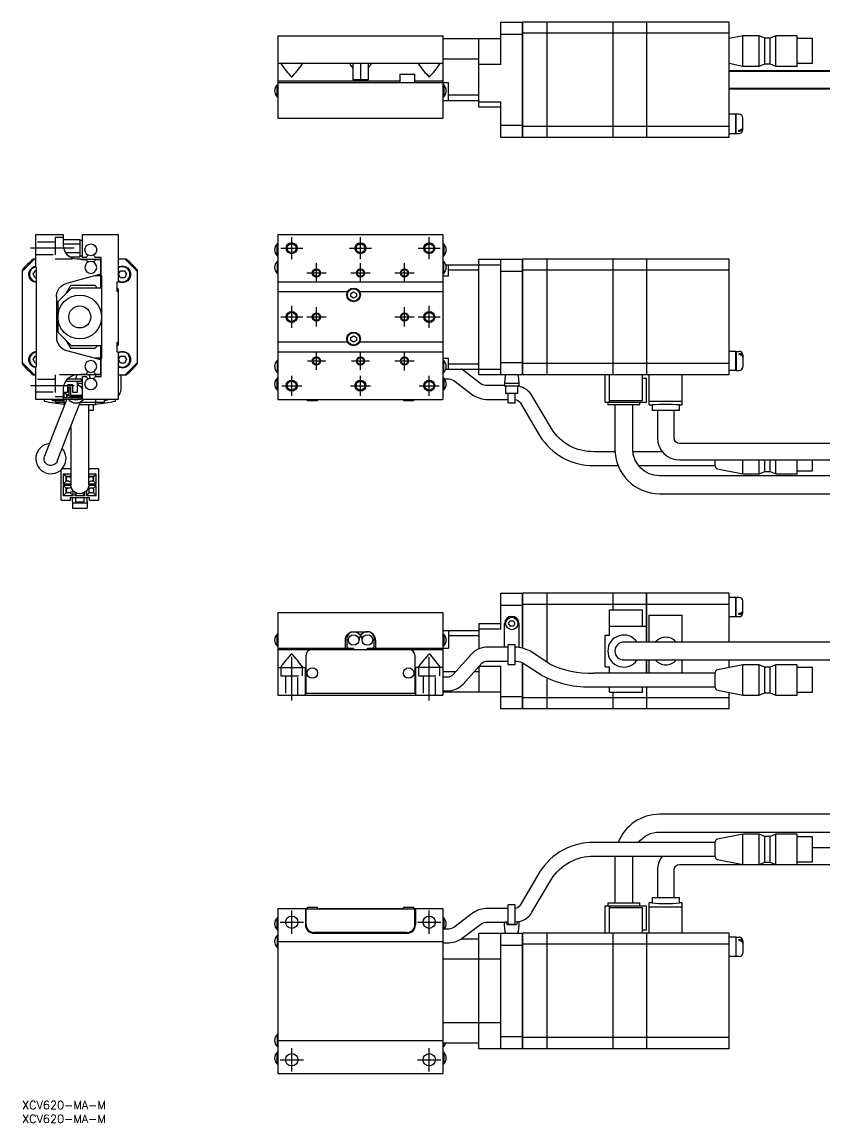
# Model space of a CAD drawing. Extents: x 0 to 458, y -8 to 392.
# Drawn here: x 0 to 291.9, y -8 to 392.3 of the extents above; entities that cross this region are included whole.
import ezdxf

# ---------------------------------------------------------------- set-up
doc = ezdxf.new("R2010")
doc.units = 0
doc.header["$LTSCALE"] = 0.5
doc.linetypes.add('CENTER', pattern=[50.8, 31.75, -6.35, 6.35, -6.35])
doc.linetypes.add('DASHED', pattern=[19.05, 12.7, -6.35])
for name, color, linetype in [('MSM_CENTER', 1, 'CENTER'), ('MSM_CONTINUOUS', 7, 'CONTINUOUS'), ('MSM_DASHED', 4, 'DASHED'), ('MSM_NARROW', 5, 'CONTINUOUS'), ('MSM_PART_NUMBER', 7, 'CONTINUOUS')]:
    doc.layers.add(name, color=color, linetype=linetype)
doc.styles.get("Standard").update_dxf_attribs({"font": 'txt.shx', "height": 3, "bigfont": 'bigfont.shx'})

# ---------------------------------------------------------------- blocks, each defined once
blk = doc.blocks.new('*U2')
at = {"layer": 'MSM_PART_NUMBER'}
blk.add_text('XCV620-MA-M', height=3, dxfattribs=at).set_placement((0, -3))
blk = doc.blocks.new('*U3')
at = {"layer": 'MSM_PART_NUMBER'}
blk.add_text('XCV620-MA-M', height=3, dxfattribs=at).set_placement((0, -8))

msp = doc.modelspace()

# ---------------------------------------------------------------- linework, layer by layer
at = {"layer": 'MSM_CENTER'}
for p, q in [((98.05, 306.05), (98.05, 314.05)), ((123.05, 306.05), (123.05, 314.05)), ((148.05, 306.05), (148.05, 314.05)), ((19, 310.05), (3, 310.05)), ((94.05, 310.05), (102.05, 310.05)), ((119.05, 310.05), (127.05, 310.05)), ((144.05, 310.05), (152.05, 310.05)), ((107.05, 297.55), (107.05, 304.55)), ((123.05, 297.55), (123.05, 304.55)), ((139.05, 297.55), (139.05, 304.55)), ((103.55, 301.05), (110.55, 301.05)), ((119.55, 301.05), (126.55, 301.05)), ((135.55, 301.05), (142.55, 301.05)), ((98.05, 281.05), (98.05, 289.05)), ((107.05, 281.55), (107.05, 288.55)), ((139.05, 281.55), (139.05, 288.55)), ((148.05, 281.05), (148.05, 289.05)), ((94.05, 285.05), (102.05, 285.05)), ((103.55, 285.05), (110.55, 285.05)), ((135.55, 285.05), (142.55, 285.05)), ((144.05, 285.05), (152.05, 285.05)), ((107.05, 265.8), (107.05, 272.3)), ((123.05, 265.8), (123.05, 272.3)), ((139.05, 265.55), (139.05, 272.55)), ((103.8, 269.05), (110.3, 269.05)), ((119.8, 269.05), (126.3, 269.05)), ((135.55, 269.05), (142.55, 269.05)), ((98.05, 256.4), (98.05, 263.7)), ((123.05, 256.4), (123.05, 263.7)), ((148.05, 256.4), (148.05, 263.7)), ((19, 260.05), (3, 260.05)), ((94.4, 260.05), (101.7, 260.05)), ((119.4, 260.05), (126.7, 260.05)), ((144.4, 260.05), (151.7, 260.05)), ((98.05, 145.59), (98.05, 161.59)), ((148.05, 145.59), (148.05, 161.59)), ((98.05, 60.75), (98.05, 69.25)), ((148.05, 60.75), (148.05, 69.25)), ((93.8, 65), (102.3, 65)), ((143.8, 65), (152.3, 65)), ((98.05, 10.75), (98.05, 19.25)), ((148.05, 10.75), (148.05, 19.25)), ((93.8, 15), (102.3, 15)), ((143.8, 15), (152.3, 15))]:
    msp.add_line(p, q, dxfattribs=at)
at = {"layer": 'MSM_CONTINUOUS'}
for p, q in [((174.05, 376.78), (174.05, 392.28)), ((174.05, 392.28), (181.95, 392.28)), ((181.95, 350.28), (181.95, 392.28)), ((181.95, 392.28), (182.05, 392.18)), ((190.75, 392.28), (182.05, 392.28)), ((182.05, 350.28), (182.05, 392.28)), ((190.75, 392.28), (190.75, 350.28)), ((214.75, 392.28), (190.8, 392.28)), ((190.8, 392.28), (190.8, 350.28)), ((214.75, 392.28), (214.75, 350.28)), ((227.05, 392.28), (214.8, 392.28)), ((214.8, 392.28), (214.8, 350.28)), ((227.05, 392.28), (227.05, 350.28)), ((257.05, 392.28), (227.1, 392.28)), ((227.1, 392.28), (227.1, 350.28)), ((257.05, 350.28), (257.05, 392.28)), ((190.8, 392.23), (190.75, 392.23)), ((214.8, 392.23), (214.75, 392.23)), ((227.1, 392.23), (227.05, 392.23)), ((93.05, 387.28), (93.05, 357.28)), ((93.05, 387.28), (153.05, 387.28)), ((153.05, 387.28), (153.05, 357.28)), ((153.05, 386.28), (174.05, 386.28)), ((166.05, 361.28), (166.05, 386.28)), ((181.95, 387.78), (174.05, 387.78)), ((181.95, 387.78), (182.05, 387.74)), ((190.75, 388.25), (182.05, 388.25)), ((190.8, 387.99), (190.75, 387.99)), ((214.75, 388.25), (190.8, 388.25)), ((214.8, 387.99), (214.75, 387.99)), ((227.05, 388.25), (214.8, 388.25)), ((227.1, 387.99), (227.05, 387.99)), ((257.05, 388.25), (227.1, 388.25)), ((262.05, 387.28), (257.05, 386.3)), ((262.05, 376.28), (262.05, 387.28)), ((268.05, 387.28), (262.05, 387.28)), ((268.05, 376.28), (268.05, 387.28)), ((270.05, 386.43), (268.05, 387.28)), ((270.05, 377.13), (270.05, 386.43)), ((272.05, 386.43), (270.05, 386.43)), ((274.05, 387.28), (272.05, 386.43)), ((272.05, 377.13), (272.05, 386.43)), ((274.05, 376.28), (274.05, 387.28)), ((281.85, 387.28), (274.05, 387.28)), ((281.85, 376.28), (281.85, 387.28)), ((287.35, 386.28), (281.85, 386.28)), ((287.35, 377.28), (287.35, 386.28)), ((93.05, 377.28), (153.05, 377.28)), ((94.31, 377.28), (94.15, 377.16)), ((101.95, 377.16), (101.79, 377.28)), ((119.31, 377.28), (119.15, 377.16)), ((120.3, 377.28), (120.3, 371.28)), ((123.05, 377.28), (123.05, 371.28)), ((125.8, 377.28), (125.8, 371.28)), ((126.95, 377.16), (126.79, 377.28)), ((144.31, 377.28), (144.15, 377.16)), ((151.95, 377.16), (151.79, 377.28)), ((166.05, 378.78), (153.05, 378.78)), ((174.05, 376.78), (166.05, 376.78)), ((257.05, 377.26), (262.05, 376.28)), ((262.05, 376.28), (268.05, 376.28)), ((268.05, 376.28), (270.05, 377.13)), ((270.05, 377.13), (272.05, 377.13)), ((272.05, 377.13), (274.05, 376.28)), ((274.05, 376.28), (281.85, 376.28)), ((281.85, 377.28), (287.35, 377.28)), ((137.3, 373.28), (142.8, 373.28)), ((137.3, 373.28), (137.3, 370.28)), ((142.8, 370.28), (142.8, 373.28)), ((318.8, 374.53), (257.05, 374.53)), ((334.05, 374.28), (257.05, 374.28)), ((92.76, 365.13), (92.76, 369.43)), ((93.05, 369.43), (92.76, 369.43)), ((137.3, 370.78), (93.05, 370.78)), ((93.05, 370.28), (155.05, 370.28)), ((125.8, 371.28), (120.3, 371.28)), ((153.05, 370.78), (142.8, 370.78)), ((153.34, 369.43), (153.05, 369.43)), ((153.34, 369.43), (153.34, 365.13)), ((155.05, 363.78), (155.05, 370.28)), ((257.05, 368.28), (334.05, 368.28)), ((92.76, 365.13), (93.05, 365.13)), ((153.05, 365.13), (153.34, 365.13)), ((155.05, 365.78), (166.05, 365.78)), ((257.05, 368.03), (318.8, 368.03)), ((153.05, 363.78), (166.05, 363.78)), ((166.05, 363.28), (174.05, 363.28)), ((174.05, 361.28), (166.05, 361.28)), ((174.05, 350.28), (174.05, 363.28)), ((93.05, 357.28), (153.05, 357.28)), ((93.05, 357.28), (96.05, 357.28)), ((108.55, 357.28), (121.05, 357.28)), ((125.05, 357.28), (137.55, 357.28)), ((140.55, 357.28), (146.05, 357.28)), ((150.05, 357.28), (153.05, 357.28)), ((259.55, 358.78), (257.05, 358.78)), ((259.55, 358.78), (257.05, 358.78)), ((259.55, 351.78), (259.55, 358.78)), ((259.55, 351.78), (259.55, 358.78)), ((259.6, 358.73), (259.55, 358.73)), ((259.6, 358.73), (259.55, 358.73)), ((259.6, 351.78), (259.6, 358.78)), ((260.75, 358.78), (259.6, 358.78)), ((259.6, 351.78), (259.6, 358.78)), ((260.75, 358.78), (259.6, 358.78)), ((262.05, 353.08), (262.05, 357.48)), ((262.05, 353.08), (262.05, 357.48)), ((174.05, 354.78), (181.95, 354.78)), ((181.95, 354.78), (182.05, 354.82)), ((190.75, 354.31), (182.05, 354.31)), ((190.8, 354.57), (190.75, 354.57)), ((214.75, 354.31), (190.8, 354.31)), ((214.8, 354.57), (214.75, 354.57)), ((227.05, 354.31), (214.8, 354.31)), ((227.1, 354.57), (227.05, 354.57)), ((257.05, 354.31), (227.1, 354.31)), ((260.55, 352.99), (260.75, 352.99)), ((260.55, 352.63), (260.55, 352.99)), ((260.55, 352.99), (260.75, 352.99)), ((260.55, 352.63), (260.55, 352.99)), ((260.55, 352.63), (260.75, 352.63)), ((260.55, 352.63), (260.75, 352.63)), ((181.95, 350.28), (174.05, 350.28)), ((182.05, 350.38), (181.95, 350.28)), ((190.75, 350.28), (182.05, 350.28)), ((190.8, 350.33), (190.75, 350.33)), ((214.75, 350.28), (190.8, 350.28)), ((214.8, 350.33), (214.75, 350.33)), ((227.05, 350.28), (214.8, 350.28)), ((227.1, 350.33), (227.05, 350.33)), ((257.05, 350.28), (227.1, 350.28)), ((257.05, 351.78), (259.55, 351.78)), ((257.05, 351.78), (259.55, 351.78)), ((259.55, 351.83), (259.6, 351.83)), ((259.55, 351.83), (259.6, 351.83)), ((259.6, 351.78), (260.75, 351.78)), ((259.6, 351.78), (260.75, 351.78)), ((5, 303.05), (5, 315.05)), ((5, 315.05), (15, 315.05)), ((15, 315.05), (15, 311.15)), ((15, 313.23), (21, 313.23)), ((21, 313.23), (21, 306.88)), ((22, 312.8), (21, 312.8)), ((22, 306.65), (22, 315.05)), ((22, 315.05), (35, 315.05)), ((35, 315.05), (35, 297.85)), ((93.05, 315.05), (93.05, 255.05)), ((93.05, 315.05), (153.05, 315.05)), ((153.05, 315.05), (153.05, 255.05)), ((15, 311.64), (21, 311.64)), ((15.78, 308.46), (21, 308.46)), ((92.76, 307.3), (92.76, 311.6)), ((93.05, 311.6), (92.76, 311.6)), ((153.34, 311.6), (153.05, 311.6)), ((153.34, 311.6), (153.34, 307.3)), ((4.5, 306.05), (0, 301.55)), ((5, 306.05), (4.03, 306.05)), ((17.41, 306.88), (21, 306.88)), ((20, 306.15), (21.5, 306.15)), ((21, 307.3), (22, 307.3)), ((21.5, 305.85), (21.5, 306.15)), ((21.5, 306.05), (28.8, 306.05)), ((23.46, 305.85), (21.5, 305.85)), ((23.46, 306.65), (22, 306.65)), ((28.8, 306.65), (26.54, 306.65)), ((28.5, 305.85), (26.54, 305.85)), ((28.5, 305.85), (28.5, 295.55)), ((28.8, 300.05), (28.8, 306.65)), ((37.97, 306.05), (35, 306.05)), ((42, 301.55), (37.5, 306.05)), ((92.76, 307.3), (93.05, 307.3)), ((92.76, 305.2), (92.76, 300.9)), ((93.05, 305.2), (92.76, 305.2)), ((153.05, 307.3), (153.34, 307.3)), ((153.34, 305.2), (153.05, 305.2)), ((153.34, 300.9), (153.34, 305.2)), ((166.05, 264.05), (166.05, 306.05)), ((166.05, 306.05), (181.95, 306.05)), ((174.05, 264.05), (174.05, 306.05)), ((181.95, 264.05), (181.95, 306.05)), ((181.95, 306.05), (182.05, 305.95)), ((190.75, 306.05), (182.05, 306.05)), ((182.05, 264.05), (182.05, 306.05)), ((190.75, 306.05), (190.75, 264.05)), ((190.8, 306), (190.75, 306)), ((214.75, 306.05), (190.8, 306.05)), ((190.8, 306.05), (190.8, 264.05)), ((214.75, 306.05), (214.75, 264.05)), ((214.8, 306), (214.75, 306)), ((227.05, 306.05), (214.8, 306.05)), ((214.8, 306.05), (214.8, 264.05)), ((227.05, 306.05), (227.05, 264.05)), ((227.1, 306), (227.05, 306)), ((257.05, 306.05), (227.1, 306.05)), ((227.1, 306.05), (227.1, 264.05)), ((257.05, 264.05), (257.05, 306.05)), ((0, 302.02), (0, 268.08)), ((4.06, 300.55), (4.78, 301.8)), ((4.78, 299.3), (4.06, 300.55)), ((4.78, 301.8), (5.3, 301.8)), ((5.3, 303.05), (5, 303.05)), ((5.3, 267.05), (5.3, 303.05)), ((28.5, 300.55), (16.21, 297.26)), ((35.06, 300.55), (35.78, 301.8)), ((35.78, 299.3), (35.06, 300.55)), ((35.78, 301.8), (37.22, 301.8)), ((37.22, 301.8), (37.94, 300.55)), ((37.94, 300.55), (37.22, 299.3)), ((42, 268.08), (42, 302.02)), ((92.76, 300.9), (93.05, 300.9)), ((153.05, 300.9), (153.34, 300.9)), ((154.08, 304.05), (174.05, 304.05)), ((155.05, 300.05), (155.05, 304.05)), ((166.05, 302.05), (155.05, 302.05)), ((181.95, 301.55), (174.05, 301.55)), ((182.05, 301.51), (181.95, 301.55)), ((190.75, 302.02), (182.05, 302.02)), ((190.8, 301.76), (190.75, 301.76)), ((214.75, 302.02), (190.8, 302.02)), ((214.8, 301.76), (214.75, 301.76)), ((227.05, 302.02), (214.8, 302.02)), ((227.1, 301.76), (227.05, 301.76)), ((257.05, 302.02), (227.1, 302.02)), ((5.3, 299.3), (4.78, 299.3)), ((17.7, 296.55), (15.92, 293.47)), ((17.7, 296.55), (26.5, 296.55)), ((27.5, 295.55), (26.5, 296.55)), ((28.5, 300.05), (26.63, 300.05)), ((29, 300.05), (28.8, 300.05)), ((29, 270.05), (29, 300.05)), ((34.65, 297.85), (35, 297.85)), ((34.65, 294.25), (34.65, 297.85)), ((37.22, 299.3), (35.78, 299.3)), ((93.05, 297.85), (153.05, 297.85)), ((153.05, 300.05), (155.05, 300.05)), ((12.5, 292.43), (12.5, 277.67)), ((18, 295.55), (13, 290.55)), ((29, 295.55), (18, 295.55)), ((35, 295.3), (34.65, 295.3)), ((35, 294.25), (34.65, 294.25)), ((35, 295.3), (35, 274.8)), ((93.05, 294.25), (118.36, 294.25)), ((119.55, 293.63), (120.55, 294.21)), ((119.55, 292.47), (119.55, 293.63)), ((120.55, 291.9), (119.55, 292.47)), ((120.55, 294.21), (121.55, 293.63)), ((121.55, 292.47), (120.55, 291.9)), ((121.55, 293.63), (121.55, 292.47)), ((122.74, 294.25), (153.05, 294.25)), ((13, 288.42), (12.5, 287.55)), ((13, 290.55), (13, 279.55)), ((12.5, 282.55), (13, 281.68)), ((13, 279.55), (18, 274.55)), ((15.92, 276.64), (17.7, 273.55)), ((119.55, 277.63), (120.55, 278.21)), ((119.55, 276.47), (119.55, 277.63)), ((120.55, 275.9), (119.55, 276.47)), ((120.55, 278.21), (121.55, 277.63)), ((121.55, 276.47), (120.55, 275.9)), ((121.55, 277.63), (121.55, 276.47)), ((16.21, 272.85), (28.5, 269.55)), ((26.5, 273.55), (17.7, 273.55)), ((29, 274.55), (18, 274.55)), ((26.5, 273.55), (27.5, 274.55)), ((28.5, 274.55), (28.5, 264.25)), ((34.65, 275.85), (35, 275.85)), ((34.65, 272.25), (34.65, 275.85)), ((34.65, 274.8), (35, 274.8)), ((35, 272.25), (34.65, 272.25)), ((35, 272.25), (35, 255.05)), ((118.36, 275.85), (93.05, 275.85)), ((153.05, 272.25), (93.05, 272.25)), ((153.05, 275.85), (122.74, 275.85)), ((259.55, 272.55), (257.05, 272.55)), ((259.55, 265.55), (259.55, 272.55)), ((259.55, 272.5), (259.6, 272.5)), ((259.6, 272.55), (259.6, 265.55)), ((259.6, 272.55), (260.75, 272.55)), ((0, 268.55), (4.5, 264.05)), ((4.06, 269.55), (4.78, 270.8)), ((4.78, 268.3), (4.06, 269.55)), ((4.78, 270.8), (5.3, 270.8)), ((5.3, 268.3), (4.78, 268.3)), ((28.5, 270.05), (26.63, 270.05)), ((28.8, 263.45), (28.8, 270.05)), ((28.8, 270.05), (29, 270.05)), ((35.06, 269.55), (35.78, 270.8)), ((35.78, 268.3), (35.06, 269.55)), ((35.78, 270.8), (37.22, 270.8)), ((37.22, 268.3), (35.78, 268.3)), ((37.22, 270.8), (37.94, 269.55)), ((37.94, 269.55), (37.22, 268.3)), ((37.5, 264.05), (42, 268.55)), ((92.76, 269.2), (92.76, 264.9)), ((93.05, 269.2), (92.76, 269.2)), ((153.05, 270.05), (155.05, 270.05)), ((153.34, 269.2), (153.05, 269.2)), ((153.34, 264.9), (153.34, 269.2)), ((155.05, 266.05), (155.05, 270.05)), ((174.05, 268.55), (181.95, 268.55)), ((182.05, 268.59), (181.95, 268.55)), ((190.8, 268.34), (190.75, 268.34)), ((214.8, 268.34), (214.75, 268.34)), ((227.1, 268.34), (227.05, 268.34)), ((260.55, 271.7), (260.55, 271.34)), ((260.55, 271.7), (260.75, 271.7)), ((260.55, 271.34), (260.75, 271.34)), ((262.05, 271.25), (262.05, 266.85)), ((262.05, 270.77), (262.05, 270.42)), ((5, 255.05), (5, 267.05)), ((5, 267.05), (5.3, 267.05)), ((21.5, 264.25), (23.46, 264.25)), ((21.5, 263.95), (21.5, 264.25)), ((26.54, 264.25), (28.5, 264.25)), ((92.76, 264.9), (93.05, 264.9)), ((153.05, 264.9), (153.34, 264.9)), ((154.08, 266.05), (174.05, 266.05)), ((155.05, 268.05), (166.05, 268.05)), ((160.07, 265.89), (159.84, 266.05)), ((166.82, 260.71), (160.07, 265.89)), ((190.75, 268.08), (182.05, 268.08)), ((214.75, 268.08), (190.8, 268.08)), ((227.05, 268.08), (214.8, 268.08)), ((257.05, 268.08), (227.1, 268.08)), ((259.55, 265.55), (257.05, 265.55)), ((259.6, 265.6), (259.55, 265.6)), ((259.6, 265.55), (260.75, 265.55)), ((4.03, 264.05), (5, 264.05)), ((21.5, 261.55), (15.73, 261.55)), ((18.5, 260.35), (16.5, 260.35)), ((16.5, 260.35), (16.5, 257.55)), ((16.53, 262.55), (21.5, 262.55)), ((17.05, 262.55), (16.76, 262.75)), ((18.5, 257.55), (18.5, 260.35)), ((19.74, 262.55), (19.83, 263.59)), ((21.5, 263.95), (20, 263.95)), ((20, 261.55), (20, 257.55)), ((21.28, 259.64), (20, 260.52)), ((20.6, 260.95), (22, 260.95)), ((28.8, 264.05), (21.5, 264.05)), ((21.5, 262.55), (21.5, 261.55)), ((22, 263.45), (23.46, 263.45)), ((22, 255.05), (22, 263.45)), ((24.57, 263.59), (24.64, 262.77)), ((26.54, 263.45), (28.8, 263.45)), ((26.78, 263.45), (26.78, 264.05)), ((28.63, 263.59), (28.62, 263.45)), ((35, 264.05), (37.97, 264.05)), ((36, 258.63), (36, 264.05)), ((92.76, 258.5), (92.76, 262.8)), ((93.05, 262.8), (92.76, 262.8)), ((153.34, 262.8), (153.05, 262.8)), ((153.34, 262.8), (153.34, 258.5)), ((153.57, 262.55), (154.53, 262.55)), ((157.03, 261.92), (163.78, 256.74)), ((181.95, 264.05), (166.05, 264.05)), ((175.68, 263.59), (175.45, 260.95)), ((175.45, 260.95), (180.65, 260.95)), ((175.45, 260.95), (175.45, 259.85)), ((180.42, 263.59), (180.65, 260.95)), ((180.65, 260.95), (180.65, 259.85)), ((182.05, 264.15), (181.95, 264.05)), ((190.75, 264.05), (182.05, 264.05)), ((190.8, 264.1), (190.75, 264.1)), ((227.05, 264.05), (190.8, 264.05)), ((212.05, 254.05), (212.05, 264.05)), ((213.55, 255.75), (213.55, 264.05)), ((214.8, 264.1), (214.75, 264.1)), ((225.55, 255.75), (225.55, 264.05)), ((225.55, 262.85), (227.05, 262.85)), ((227.1, 264.1), (227.05, 264.1)), ((227.05, 254.05), (227.05, 262.85)), ((257.05, 264.05), (227.1, 264.05)), ((228.05, 253.06), (228.05, 264.05)), ((240.05, 253.06), (240.05, 264.05)), ((15, 258.95), (15, 255.05)), ((16.5, 257.55), (15, 257.55)), ((15.22, 257.55), (15.22, 255.65)), ((15.5, 257.55), (16.78, 256.67)), ((16.78, 256.67), (17.24, 256.35)), ((17.2, 256.55), (17.2, 259.55)), ((17.2, 259.55), (17.7, 259.55)), ((17.7, 256.55), (17.7, 259.55)), ((22, 256.55), (17.7, 256.55)), ((20, 257.55), (18.5, 257.55)), ((20.98, 259.85), (22, 259.85)), ((92.76, 258.5), (93.05, 258.5)), ((153.05, 258.5), (153.34, 258.5)), ((175.45, 260.08), (169.32, 260.08)), ((180.65, 259.85), (175.45, 259.85)), ((175.8, 259.85), (175.8, 257.25)), ((180.3, 257.25), (175.8, 257.25)), ((176.8, 253.78), (176.8, 257.25)), ((179.3, 253.78), (179.3, 257.25)), ((180.3, 257.25), (180.3, 259.85)), ((192.49, 244.45), (185.38, 256.45)), ((15, 255.05), (5, 255.05)), ((8, 255.05), (8, 254.48)), ((10.6, 255.05), (11.1, 254.91)), ((11.1, 255.05), (11.1, 254.55)), ((14.9, 254.55), (11.1, 254.55)), ((16.24, 255.15), (11.92, 244.08)), ((12, 254.55), (12, 254.05)), ((12, 254.05), (15.81, 254.05)), ((14.9, 254.55), (14.9, 255.05)), ((21.5, 255.65), (15, 255.65)), ((15, 255.15), (21.5, 255.15)), ((15.18, 254.05), (15.18, 253.05)), ((15.42, 253.05), (15.18, 253.05)), ((15.22, 255.15), (15.22, 254.05)), ((16.46, 255.73), (16.43, 255.65)), ((16.58, 242.27), (21.23, 254.18)), ((17.68, 256.05), (18.26, 255.65)), ((22, 256.05), (17.7, 256.05)), ((26.82, 253.05), (20.79, 253.05)), ((21.18, 254.05), (30, 254.05)), ((21.5, 255.65), (21.5, 255.15)), ((35, 255.05), (22, 255.05)), ((24.25, 224.05), (24.25, 253.05)), ((26, 251.05), (26, 253.05)), ((26.78, 254.05), (26.78, 255.05)), ((26.82, 253.05), (26.82, 254.05)), ((30, 254.65), (31.4, 255.05)), ((30, 254.05), (30, 254.65)), ((34, 254.48), (34, 255.05)), ((93.05, 255.05), (153.05, 255.05)), ((103.65, 255.05), (103.65, 254.55)), ((107.45, 254.55), (103.65, 254.55)), ((107.45, 254.55), (107.45, 255.05)), ((138.65, 255.05), (138.65, 254.55)), ((142.45, 254.55), (138.65, 254.55)), ((142.45, 254.55), (142.45, 255.05)), ((169.32, 255.08), (176.8, 255.08)), ((176.8, 253.78), (179.3, 253.78)), ((181.07, 253.9), (188.19, 241.9)), ((212.05, 254.05), (227.05, 254.05)), ((212.98, 254.05), (212.98, 253.05)), ((224.62, 253.05), (212.98, 253.05)), ((213.55, 254.65), (213.55, 255.75)), ((213.55, 254.65), (225.55, 254.65)), ((213.55, 254.05), (213.55, 254.65)), ((215.55, 253.05), (215.55, 237.05)), ((222.05, 237.05), (222.05, 253.05)), ((224.62, 253.05), (224.62, 254.05)), ((225.55, 254.65), (225.55, 255.75)), ((228.05, 254.48), (240.05, 254.48)), ((228.05, 253.06), (229.05, 253.06)), ((229.05, 253.06), (229.05, 251.05)), ((239.05, 253.06), (240.05, 253.06)), ((239.05, 251.05), (239.05, 253.06)), ((26, 251.05), (24.25, 251.05)), ((239.05, 251.05), (229.05, 251.05)), ((231.05, 251.05), (231.05, 241.05)), ((237.05, 241.05), (237.05, 251.05)), ((17.75, 245.26), (17.75, 224.05)), ((11.92, 244.08), (8.17, 234.46)), ((12.83, 232.64), (16.58, 242.27)), ((334.05, 239.05), (239.05, 239.05)), ((215.58, 236.05), (207.85, 236.05)), ((232.8, 236.05), (222.1, 236.05)), ((239.05, 233.05), (334.05, 233.05)), ((252.05, 230.84), (252.05, 233.05)), ((262.05, 228.05), (262.05, 233.05)), ((268.05, 228.05), (268.05, 233.05)), ((270.05, 228.9), (270.05, 233.05)), ((272.05, 228.9), (272.05, 233.05)), ((274.05, 228.05), (274.05, 233.05)), ((281.85, 228.05), (281.85, 233.05)), ((287.35, 229.05), (287.35, 233.05)), ((14.1, 229.39), (14.1, 218.65)), ((14.66, 229.95), (17.75, 229.95)), ((24.25, 229.95), (27.6, 229.95)), ((27.9, 218.65), (27.9, 229.65)), ((207.85, 231.05), (216.7, 231.05)), ((224.11, 231.05), (252.05, 231.05)), ((252.86, 229.86), (262.05, 228.05)), ((268.05, 228.05), (270.05, 228.9)), ((270.05, 228.9), (272.05, 228.9)), ((272.05, 228.9), (274.05, 228.05)), ((281.85, 229.05), (287.35, 229.05)), ((17.75, 227.95), (15, 227.95)), ((15, 227.95), (15, 224.4)), ((16.05, 227.05), (15, 227.95)), ((16.05, 225.3), (15, 224.4)), ((15, 224.4), (17.75, 224.4)), ((16.05, 225.3), (16.05, 227.05)), ((17.55, 227.05), (16.05, 227.05)), ((16.05, 226.68), (16.42, 227.05)), ((17.11, 225.3), (16.05, 225.3)), ((16.59, 225.46), (16.94, 225.35)), ((16.94, 225.35), (17.75, 225.11)), ((17.37, 226.79), (17.01, 226.9)), ((17.17, 227.05), (17.46, 226.76)), ((17.75, 226.68), (17.37, 226.79)), ((17.55, 227.05), (17.75, 227.22)), ((17.55, 226.74), (17.55, 227.05)), ((27, 227.95), (24.25, 227.95)), ((24.45, 227.05), (24.25, 227.22)), ((24.99, 226.9), (24.25, 226.68)), ((24.25, 225.11), (25.41, 225.46)), ((24.25, 224.4), (27, 224.4)), ((24.45, 227.05), (24.45, 226.74)), ((25.95, 227.05), (24.45, 227.05)), ((24.54, 226.76), (24.82, 227.05)), ((25.95, 225.3), (24.89, 225.3)), ((25.57, 227.05), (25.95, 226.68)), ((25.95, 227.05), (27, 227.95)), ((25.95, 227.05), (25.95, 225.3)), ((25.95, 225.3), (27, 224.4)), ((27, 224.4), (27, 227.95)), ((318.8, 227.3), (231.8, 227.3)), ((262.05, 228.05), (268.05, 228.05)), ((274.05, 228.05), (281.85, 228.05)), ((17.76, 223.8), (15, 223.8)), ((15, 223.8), (15, 220.15)), ((16.05, 222.85), (15, 223.8)), ((16.05, 221.1), (15, 220.15)), ((16.05, 221.1), (16.05, 222.85)), ((17.14, 222.85), (16.05, 222.85)), ((16.05, 222.48), (16.42, 222.85)), ((17.55, 221.1), (16.05, 221.1)), ((17.9, 223.06), (16.6, 222.7)), ((17, 221.25), (18.72, 221.73)), ((17.55, 221.41), (17.55, 221.1)), ((17.55, 221.1), (18.6, 220.15)), ((17.73, 223.02), (17.88, 223.15)), ((18.6, 220.15), (18.6, 221.7)), ((19.2, 221.35), (19.2, 220.15)), ((20.07, 220.94), (19.2, 220.15)), ((21.93, 220.94), (22.8, 220.15)), ((22.8, 220.15), (22.8, 221.35)), ((23.4, 221.86), (23.4, 220.15)), ((24.45, 221.1), (23.4, 220.15)), ((24.45, 222.85), (24.12, 223.15)), ((27, 223.8), (24.24, 223.8)), ((24.45, 221.1), (24.45, 222.85)), ((25.95, 222.85), (24.45, 222.85)), ((24.45, 222.48), (24.82, 222.85)), ((25.95, 221.1), (24.45, 221.1)), ((25.57, 222.85), (25.95, 222.48)), ((25.95, 222.85), (27, 223.8)), ((25.95, 222.85), (25.95, 221.1)), ((25.95, 221.1), (27, 220.15)), ((27, 220.15), (27, 223.8)), ((231.8, 220.8), (318.8, 220.8)), ((17.5, 218.35), (14.4, 218.35)), ((15, 220.15), (18.6, 220.15)), ((17.5, 219.35), (24.5, 219.35)), ((17.5, 219.35), (17.5, 218.35)), ((18.3, 217.95), (18.3, 219.35)), ((18.3, 217.95), (18.3, 217.46)), ((18.3, 217.46), (23.7, 217.46)), ((18.3, 217.46), (18.3, 215.55)), ((19.2, 220.15), (22.8, 220.15)), ((19.5, 219.35), (19.5, 217.95)), ((19.5, 217.95), (19.5, 217.85)), ((19.5, 217.85), (22.5, 217.85)), ((22.5, 219.35), (22.5, 217.95)), ((22.5, 217.95), (22.5, 217.85)), ((23.4, 220.15), (27, 220.15)), ((23.7, 217.95), (23.7, 219.35)), ((23.7, 217.95), (23.7, 217.46)), ((23.7, 217.46), (23.7, 215.55)), ((24.5, 218.35), (24.5, 219.35)), ((27.6, 218.35), (24.5, 218.35)), ((18.3, 215.55), (23.7, 215.55)), ((174.05, 171.59), (174.05, 184.59)), ((174.05, 184.59), (181.95, 184.59)), ((181.95, 164.65), (181.95, 184.59)), ((182.05, 184.49), (181.95, 184.59)), ((182.05, 164.62), (182.05, 184.59)), ((190.75, 184.59), (182.05, 184.59)), ((190.75, 184.59), (190.75, 159.57)), ((190.8, 184.54), (190.75, 184.54)), ((214.75, 184.59), (190.8, 184.59)), ((190.8, 184.59), (190.8, 159.54)), ((214.75, 184.59), (214.75, 178.59)), ((214.8, 184.54), (214.75, 184.54)), ((227.05, 184.59), (214.8, 184.59)), ((214.8, 184.59), (214.8, 178.59)), ((227.05, 166.84), (227.05, 184.59)), ((227.1, 184.54), (227.05, 184.54)), ((257.05, 184.59), (227.1, 184.59)), ((227.1, 184.59), (227.1, 166.84)), ((257.05, 166.84), (257.05, 184.59)), ((190.75, 180.56), (182.05, 180.56)), ((190.8, 180.31), (190.75, 180.31)), ((214.75, 180.56), (190.8, 180.56)), ((214.8, 180.31), (214.75, 180.31)), ((227.05, 180.56), (214.8, 180.56)), ((227.1, 180.31), (227.05, 180.31)), ((257.05, 180.56), (227.1, 180.56)), ((259.55, 183.09), (257.05, 183.09)), ((259.55, 183.09), (257.05, 183.09)), ((259.55, 176.09), (259.55, 183.09)), ((259.55, 176.09), (259.55, 183.09)), ((259.6, 183.04), (259.55, 183.04)), ((259.6, 183.04), (259.55, 183.04)), ((259.6, 176.09), (259.6, 183.09)), ((260.75, 183.09), (259.6, 183.09)), ((259.6, 176.09), (259.6, 183.09)), ((260.75, 183.09), (259.6, 183.09)), ((262.05, 177.39), (262.05, 181.79)), ((262.05, 177.39), (262.05, 181.79)), ((93.05, 177.59), (153.05, 177.59)), ((93.05, 177.59), (93.05, 147.59)), ((153.05, 177.59), (153.05, 147.59)), ((181.95, 180.09), (174.05, 180.09)), ((182.05, 180.05), (181.95, 180.09)), ((213.55, 169.37), (213.55, 178.59)), ((213.55, 178.59), (225.55, 178.59)), ((225.55, 172.59), (225.55, 178.59)), ((228.05, 166.84), (228.05, 176.59)), ((228.05, 176.59), (240.05, 176.59)), ((240.05, 166.84), (240.05, 176.59)), ((259.55, 176.14), (259.6, 176.14)), ((259.55, 176.14), (259.6, 176.14)), ((260.55, 177.3), (260.75, 177.3)), ((260.55, 176.95), (260.55, 177.3)), ((260.55, 177.3), (260.75, 177.3)), ((260.55, 176.95), (260.55, 177.3)), ((260.55, 176.95), (260.75, 176.95)), ((260.55, 176.95), (260.75, 176.95)), ((166.05, 173.59), (166.05, 164.3)), ((166.05, 173.59), (174.05, 173.59)), ((175.45, 164.96), (175.45, 173.59)), ((176.89, 173.59), (177.47, 174.59)), ((177.47, 172.59), (176.89, 173.59)), ((177.47, 174.59), (178.63, 174.59)), ((178.63, 172.59), (177.47, 172.59)), ((178.63, 174.59), (179.2, 173.59)), ((179.2, 173.59), (178.63, 172.59)), ((180.65, 173.59), (180.65, 164.88)), ((213.55, 172.59), (227.05, 172.59)), ((257.05, 176.09), (259.55, 176.09)), ((257.05, 176.09), (259.55, 176.09)), ((259.6, 176.09), (260.75, 176.09)), ((259.6, 176.09), (260.75, 176.09)), ((92.76, 165.44), (92.76, 169.74)), ((93.05, 169.74), (92.76, 169.74)), ((120.55, 170.59), (125.55, 170.59)), ((153.05, 171.09), (166.05, 171.09)), ((153.34, 169.74), (153.05, 169.74)), ((153.34, 169.74), (153.34, 165.44)), ((155.05, 171.09), (155.05, 164.59)), ((166.05, 169.09), (155.05, 169.09)), ((174.05, 171.59), (166.05, 171.59)), ((212.05, 157.81), (212.05, 169.37)), ((212.05, 169.37), (213.55, 169.37)), ((92.76, 165.44), (93.05, 165.44)), ((93.05, 164.59), (120.55, 164.59)), ((117.55, 164.59), (117.55, 167.59)), ((118.05, 168.09), (118.05, 165.59)), ((120.55, 164.59), (120.55, 164.09)), ((125.55, 164.59), (155.05, 164.59)), ((125.55, 164.09), (125.55, 164.59)), ((128.05, 165.59), (128.05, 168.09)), ((128.55, 167.59), (128.55, 164.59)), ((153.05, 165.44), (153.34, 165.44)), ((176.8, 164.96), (169.32, 164.96)), ((176.8, 165.93), (179.3, 165.93)), ((176.8, 165.68), (176.8, 165.93)), ((176.8, 158.69), (176.8, 165.68)), ((179.3, 165.68), (179.3, 165.93)), ((179.3, 158.69), (179.3, 165.68)), ((318.8, 166.84), (218.8, 166.84)), ((93.05, 164.09), (153.05, 164.09)), ((103.25, 148.09), (103.25, 162.09)), ((142.85, 162.09), (142.85, 148.09)), ((163.44, 162.46), (156.69, 154.93)), ((191.72, 158.93), (184.6, 163.61)), ((218.8, 160.34), (318.8, 160.34)), ((227.05, 155.59), (227.05, 160.34)), ((227.1, 160.34), (227.1, 155.59)), ((228.05, 155.59), (228.05, 160.34)), ((240.05, 155.59), (240.05, 160.34)), ((257.05, 157.61), (257.05, 160.34)), ((93.05, 157.59), (103.25, 157.59)), ((94.15, 157.72), (94.31, 157.59)), ((101.79, 157.59), (101.95, 157.72)), ((103.05, 147.59), (103.05, 157.59)), ((153.05, 157.59), (142.85, 157.59)), ((143.05, 157.59), (143.05, 147.59)), ((144.15, 157.72), (144.31, 157.59)), ((151.79, 157.59), (151.95, 157.72)), ((160.41, 151.59), (167.16, 159.12)), ((166.05, 157.88), (166.05, 148.59)), ((166.24, 158.09), (174.05, 158.09)), ((169.32, 159.96), (176.8, 159.96)), ((174.05, 142.59), (174.05, 158.09)), ((176.8, 158.69), (179.3, 158.69)), ((181.85, 159.43), (188.97, 154.76)), ((181.95, 142.59), (181.95, 159.37)), ((182.05, 142.59), (182.05, 159.31)), ((212.05, 157.81), (213.55, 157.81)), ((213.55, 155.59), (213.55, 157.81)), ((262.05, 158.59), (252.86, 156.79)), ((262.05, 147.59), (262.05, 158.59)), ((268.05, 158.59), (262.05, 158.59)), ((268.05, 147.59), (268.05, 158.59)), ((270.05, 157.74), (268.05, 158.59)), ((270.05, 148.44), (270.05, 157.74)), ((272.05, 157.74), (270.05, 157.74)), ((274.05, 158.59), (272.05, 157.74)), ((272.05, 148.44), (272.05, 157.74)), ((274.05, 147.59), (274.05, 158.59)), ((281.85, 158.59), (274.05, 158.59)), ((281.85, 147.59), (281.85, 158.59)), ((287.35, 157.59), (281.85, 157.59)), ((287.35, 148.59), (287.35, 157.59)), ((153.05, 156.09), (157.73, 156.09)), ((154.53, 154.09), (153.05, 154.09)), ((164.44, 156.09), (166.05, 156.09)), ((190.75, 153.87), (190.75, 142.59)), ((190.8, 153.84), (190.8, 142.59)), ((252.05, 155.59), (207.85, 155.59)), ((252.05, 150.38), (252.05, 155.81)), ((103.25, 149.09), (103.05, 149.09)), ((143.05, 149.09), (142.85, 149.09)), ((153.05, 149.09), (154.53, 149.09)), ((174.05, 148.59), (153.05, 148.59)), ((207.85, 150.59), (252.05, 150.59)), ((213.55, 148.59), (213.55, 150.59)), ((213.55, 148.59), (225.55, 148.59)), ((214.75, 148.59), (214.75, 142.59)), ((214.8, 148.59), (214.8, 142.59)), ((225.55, 148.59), (225.55, 150.59)), ((227.05, 150.59), (227.05, 142.59)), ((227.1, 150.59), (227.1, 142.59)), ((228.05, 150.59), (240.05, 150.59)), ((252.86, 149.4), (262.05, 147.59)), ((257.05, 142.59), (257.05, 148.58)), ((268.05, 147.59), (270.05, 148.44)), ((270.05, 148.44), (272.05, 148.44)), ((272.05, 148.44), (274.05, 147.59)), ((281.85, 148.59), (287.35, 148.59)), ((93.05, 147.59), (153.05, 147.59)), ((142.85, 148.09), (103.25, 148.09)), ((174.05, 147.09), (181.95, 147.09)), ((182.05, 147.13), (181.95, 147.09)), ((190.75, 146.62), (182.05, 146.62)), ((190.8, 146.88), (190.75, 146.88)), ((214.75, 146.62), (190.8, 146.62)), ((214.8, 146.88), (214.75, 146.88)), ((227.05, 146.62), (214.8, 146.62)), ((227.1, 146.88), (227.05, 146.88)), ((257.05, 146.62), (227.1, 146.62)), ((262.05, 147.59), (268.05, 147.59)), ((274.05, 147.59), (281.85, 147.59)), ((181.95, 142.59), (174.05, 142.59)), ((181.95, 142.59), (182.05, 142.69)), ((190.75, 142.59), (182.05, 142.59)), ((190.8, 142.64), (190.75, 142.64)), ((214.75, 142.59), (190.8, 142.59)), ((214.8, 142.64), (214.75, 142.64)), ((227.05, 142.59), (214.8, 142.59)), ((227.1, 142.64), (227.05, 142.64)), ((257.05, 142.59), (227.1, 142.59)), ((318.8, 104.25), (231.8, 104.25)), ((231.8, 97.75), (318.8, 97.75)), ((262.05, 97), (252.86, 95.19)), ((262.05, 86), (262.05, 97)), ((268.05, 97), (262.05, 97)), ((268.05, 86), (268.05, 97)), ((270.05, 96.15), (268.05, 97)), ((270.05, 86.85), (270.05, 96.15)), ((272.05, 96.15), (270.05, 96.15)), ((274.05, 97), (272.05, 96.15)), ((272.05, 86.85), (272.05, 96.15)), ((274.05, 86), (274.05, 97)), ((281.85, 97), (274.05, 97)), ((281.85, 86), (281.85, 97)), ((252.05, 94), (207.85, 94)), ((252.05, 88.79), (252.05, 94.21)), ((287.35, 96), (281.85, 96)), ((287.35, 87), (287.35, 96)), ((207.85, 89), (252.05, 89)), ((334.05, 92), (287.35, 92)), ((215.55, 88), (215.55, 72)), ((222.05, 72), (222.05, 88)), ((239.05, 86), (262.05, 86)), ((252.86, 87.81), (262.05, 86)), ((262.05, 86), (268.05, 86)), ((268.05, 86), (270.05, 86.85)), ((268.05, 86), (274.05, 86)), ((270.05, 86.85), (272.05, 86.85)), ((272.05, 86.85), (274.05, 86)), ((274.05, 86), (281.85, 86)), ((281.85, 87), (287.35, 87)), ((281.85, 86), (334.05, 86)), ((188.19, 83.15), (181.07, 71.15)), ((185.38, 68.6), (192.49, 80.6)), ((231.05, 84), (231.05, 74)), ((237.05, 74), (237.05, 84)), ((229.05, 74), (239.05, 74)), ((229.05, 74), (229.05, 72)), ((239.05, 72), (239.05, 74)), ((93.05, 70), (103.65, 70)), ((93.05, 70), (93.05, 10)), ((103.05, 70), (103.05, 64)), ((103.25, 69.4), (103.05, 69.4)), ((103.25, 64.2), (103.25, 69.9)), ((103.25, 69.9), (142.85, 69.9)), ((103.65, 70.5), (107.45, 70.5)), ((103.65, 70.5), (103.65, 69.9)), ((107.45, 69.9), (107.45, 70.5)), ((107.45, 70), (138.65, 70)), ((117.55, 70), (117.55, 69.9)), ((128.55, 70), (128.55, 69.9)), ((138.65, 70.5), (142.45, 70.5)), ((138.65, 70.5), (138.65, 69.9)), ((142.45, 69.9), (142.45, 70.5)), ((142.45, 70), (153.05, 70)), ((142.85, 64.2), (142.85, 69.9)), ((143.05, 69.4), (142.85, 69.4)), ((143.05, 70), (143.05, 64)), ((153.05, 70), (153.05, 10)), ((163.78, 68.31), (157.03, 63.13)), ((176.8, 69.97), (169.32, 69.97)), ((176.8, 64.27), (176.8, 71.27)), ((179.3, 71.27), (176.8, 71.27)), ((179.3, 64.27), (179.3, 71.27)), ((212.05, 61), (212.05, 71)), ((212.05, 71), (227.05, 71)), ((212.98, 72), (224.62, 72)), ((212.98, 72), (212.98, 71)), ((213.55, 70.4), (213.55, 71)), ((213.55, 70.4), (225.55, 70.4)), ((213.55, 69.3), (213.55, 70.4)), ((213.55, 61), (213.55, 69.3)), ((224.62, 71), (224.62, 72)), ((225.55, 69.3), (225.55, 70.4)), ((225.55, 61), (225.55, 69.3)), ((227.05, 62.2), (227.05, 71)), ((228.05, 61), (228.05, 72)), ((229.05, 72), (228.05, 72)), ((228.05, 70.57), (240.05, 70.57)), ((240.05, 72), (239.05, 72)), ((240.05, 61), (240.05, 72)), ((92.76, 62.25), (92.76, 66.55)), ((93.05, 66.55), (92.76, 66.55)), ((153.34, 66.55), (153.05, 66.55)), ((153.34, 66.55), (153.34, 62.5)), ((160.07, 59.16), (166.82, 64.34)), ((169.32, 64.97), (175.61, 64.97)), ((175.45, 64.1), (175.45, 64.97)), ((175.68, 61.46), (175.45, 64.1)), ((175.98, 64.98), (175.61, 64.97)), ((176.8, 64.98), (175.98, 64.98)), ((179.65, 64.1), (176.44, 64.1)), ((176.8, 64.27), (179.3, 64.27)), ((180.15, 65.09), (179.3, 65)), ((180.47, 65.14), (180.15, 65.09)), ((180.65, 64.1), (180.42, 61.46)), ((180.65, 65.18), (180.65, 64.1)), ((92.76, 62.25), (93.05, 62.25)), ((92.76, 60.15), (92.76, 55.85)), ((93.05, 60.15), (92.76, 60.15)), ((106.05, 61), (140.05, 61)), ((139.85, 61.2), (106.25, 61.2)), ((154.53, 62.5), (153.05, 62.5)), ((166.05, 61), (181.95, 61)), ((166.05, 19), (166.05, 61)), ((174.05, 19), (174.05, 61)), ((181.95, 19), (181.95, 61)), ((182.05, 60.9), (181.95, 61)), ((190.75, 61), (182.05, 61)), ((182.05, 19), (182.05, 61)), ((190.75, 61), (190.75, 19)), ((190.8, 60.95), (190.75, 60.95)), ((227.05, 61), (190.8, 61)), ((190.8, 61), (190.8, 19)), ((214.75, 61), (214.75, 19)), ((214.8, 60.95), (214.75, 60.95)), ((214.8, 61), (214.8, 19)), ((225.55, 62.2), (227.05, 62.2)), ((227.05, 61), (227.05, 19)), ((227.1, 60.95), (227.05, 60.95)), ((257.05, 61), (227.1, 61)), ((227.1, 61), (227.1, 19)), ((257.05, 19), (257.05, 61)), ((93.05, 58), (153.05, 58)), ((153.05, 57.5), (154.53, 57.5)), ((159.82, 59), (166.05, 59)), ((181.95, 56.5), (174.05, 56.5)), ((181.95, 56.5), (182.05, 56.46)), ((190.75, 56.97), (182.05, 56.97)), ((190.8, 56.71), (190.75, 56.71)), ((214.75, 56.97), (190.8, 56.97)), ((214.8, 56.71), (214.75, 56.71)), ((227.05, 56.97), (214.8, 56.97)), ((227.1, 56.71), (227.05, 56.71)), ((257.05, 56.97), (227.1, 56.97)), ((259.55, 59.5), (257.05, 59.5)), ((259.55, 59.5), (259.55, 52.5)), ((259.55, 59.45), (259.6, 59.45)), ((259.6, 52.5), (259.6, 59.5)), ((259.6, 59.5), (260.75, 59.5)), ((260.55, 58.65), (260.55, 58.29)), ((260.55, 58.65), (260.75, 58.65)), ((260.55, 58.29), (260.75, 58.29)), ((262.05, 58.2), (262.05, 53.8)), ((262.05, 57.72), (262.05, 57.39)), ((262.05, 57.39), (262.05, 57.37)), ((92.76, 55.85), (93.05, 55.85)), ((259.55, 52.5), (257.05, 52.5)), ((259.55, 52.55), (259.6, 52.55)), ((260.75, 52.5), (259.6, 52.5)), ((174.05, 51.5), (153.05, 51.5)), ((153.05, 28.5), (174.05, 28.5)), ((92.76, 24.15), (92.76, 19.85)), ((93.05, 24.15), (92.76, 24.15)), ((93.05, 22), (153.05, 22)), ((166.05, 21), (153.05, 21)), ((153.34, 19.85), (153.34, 21)), ((174.05, 23.5), (181.95, 23.5)), ((181.95, 23.5), (182.05, 23.54)), ((190.75, 23.03), (182.05, 23.03)), ((190.8, 23.29), (190.75, 23.29)), ((214.75, 23.03), (190.8, 23.03)), ((214.8, 23.29), (214.75, 23.29)), ((227.05, 23.03), (214.8, 23.03)), ((227.1, 23.29), (227.05, 23.29)), ((257.05, 23.03), (227.1, 23.03)), ((92.76, 19.85), (93.05, 19.85)), ((92.76, 13.45), (92.76, 17.75)), ((93.05, 17.75), (92.76, 17.75)), ((153.05, 19.85), (153.34, 19.85)), ((153.34, 17.75), (153.05, 17.75)), ((153.34, 17.75), (153.34, 13.45)), ((181.95, 19), (166.05, 19)), ((181.95, 19), (182.05, 19.1)), ((190.75, 19), (182.05, 19)), ((190.8, 19.05), (190.75, 19.05)), ((214.75, 19), (190.8, 19)), ((214.8, 19.05), (214.75, 19.05)), ((227.05, 19), (214.8, 19)), ((227.1, 19.05), (227.05, 19.05)), ((257.05, 19), (227.1, 19)), ((92.76, 13.45), (93.05, 13.45)), ((153.05, 13.45), (153.34, 13.45)), ((93.05, 10), (153.05, 10))]:
    msp.add_line(p, q, dxfattribs=at)
for centre, radius in [((25, 309.45), 2.15), ((98.05, 310.05), 1.62), ((123.05, 310.05), 1.62), ((148.05, 310.05), 1.62), ((107.05, 301.05), 1.23), ((123.05, 301.05), 1.23), ((139.05, 301.05), 1.23), ((21, 285.05), 7.95), ((120.55, 293.05), 2.5), ((120.55, 293.05), 2.25), ((21, 285.05), 4), ((98.05, 285.05), 1.62), ((107.05, 285.05), 1.23), ((139.05, 285.05), 1.23), ((148.05, 285.05), 1.62), ((120.55, 277.05), 2.5), ((120.55, 277.05), 2.25), ((107.05, 269.05), 1.23), ((123.05, 269.05), 1.23), ((139.05, 269.05), 1.23), ((25, 260.65), 2.15), ((98.05, 260.05), 1.62), ((123.05, 260.05), 1.62), ((148.05, 260.05), 1.62), ((178.05, 173.59), 2.25), ((120.55, 167.59), 1.9), ((125.55, 167.59), 1.9), ((105.55, 155.59), 1.9), ((140.55, 155.59), 1.9), ((98.05, 65), 2.25), ((148.05, 65), 2.25), ((98.05, 15), 2.25), ((148.05, 15), 2.25)]:
    msp.add_circle(centre, radius, dxfattribs=at)
at = {"layer": 'MSM_CONTINUOUS', "extrusion": (0, 0, -1)}
for centre in [(-25, 303.05), (-25, 267.05)]:
    msp.add_circle(centre, 2.15, dxfattribs=at)
at = {"layer": 'MSM_CONTINUOUS'}
for centre, radius, start, end in [((94.73, 377.22), 0.589, 185.6199, 208.2829), ((125.5, 398.78), 38.15, 214.9255, 223.9916), ((74.07, 395.86), 33.63, 315.476, 325.8463), ((100.88, 377.35), 1.08, 340.2776, 349.9563), ((30087.87, 7018.4), 30695.77, 192.495141, 192.495396), ((126.49, 381.05), 8.34, 208.8253, 222.1146), ((118.56, 381.84), 9.65, 318.5755, 329.7486), ((126.02, 377.31), 0.944, 339.103, 350.5667), ((144.78, 377.23), 0.639, 186.3523, 198.6381), ((172.95, 396.55), 34.77, 214.1588, 224.2605), ((121.39, 398.07), 37.09, 315.9491, 325.3414), ((151.5, 377.18), 0.449, 332.6984, 356.9712), ((94.85, 367.28), 3, 134.22, 225.78), ((151.25, 367.28), 3, 314.22, 45.78), ((260.75, 357.48), 1.3, 0, 90), ((260.77, 354.6), 1.61, 269.2584, 304.7863), ((260.75, 353.08), 1.3, 270, 0), ((260.76, 354.3), 1.66, 269.4455, 299.7231), ((261.16, 353.63), 0.891, 298.7486, 355.0367), ((261.24, 353.95), 0.809, 303.6126, 357.2927), ((20, 311.15), 5, 180, 270), ((94.85, 309.45), 3, 134.22, 225.78), ((151.25, 309.45), 3, 314.22, 45.78), ((21, 285.05), 27, 128.9424, 141.0576), ((21, 285.05), 27, 38.9424, 51.0576), ((94.85, 303.05), 3, 134.22, 225.78), ((151.25, 303.05), 3, 314.22, 45.78), ((5.5, 300.55), 2.75, 100.4757, 265.8294), ((36.5, 300.55), 2.75, 236.9443, 123.0557), ((17.5, 277.67), 5, 180, 255), ((5.5, 269.55), 2.75, 94.1706, 259.5243), ((36.5, 269.55), 2.75, 236.9443, 123.0557), ((260.75, 271.25), 1.3, 360, 90), ((94.85, 267.05), 3, 134.22, 225.78), ((151.25, 267.05), 3, 314.22, 45.78), ((260.76, 270.03), 1.66, 60.2769, 90.5545), ((260.77, 269.73), 1.61, 55.2137, 90.7416), ((261.16, 270.7), 0.891, 4.9633, 61.2514), ((261.24, 270.38), 0.809, 2.7073, 56.3874), ((21, 285.05), 27, 218.9424, 231.0576), ((21, 285.05), 27, 308.9424, 321.0576), ((260.75, 266.85), 1.3, 270, 360), ((20, 258.95), 5, 90, 180), ((20.33, 263.55), 0.5, 126.8699, 175), ((21.02, 260.28), 0.796, 122.1747, 173.5765), ((24.07, 263.55), 0.5, 5, 90), ((29.13, 263.55), 0.5, 131.2054, 175), ((94.85, 260.65), 3, 134.22, 225.78), ((151.25, 260.65), 3, 314.22, 45.78), ((176.18, 263.55), 0.5, 90, 175), ((179.92, 263.55), 0.5, 5, 90), ((19.6, 257.28), 3.5, 182.3831, 207.7509), ((17.7, 256.55), 0.5, 180, 270), ((33, 258.63), 3, 311.8103, 360), ((169.08, 264.33), 9.25, 235.0691, 271.4996), ((178.99, 252.6), 7.46, 31.0796, 77.1249), ((21, 313.06), 60, 257.4867, 264.4336), ((19.6, 257.28), 3.5, 217.4801, 320.4273), ((21, 313.06), 60, 275.5664, 282.5133), ((234.06, 193.01), 60.26, 90.0102, 94.77), ((234.04, 193.04), 60.23, 85.2289, 89.9909), ((207.59, 253.82), 22.77, 211.5764, 270.639), ((239.05, 241.05), 8, 180, 270), ((10.5, 233.55), 5.5, 95.7366, 41.6652), ((231.8, 237.05), 16.25, 180, 270), ((27.6, 229.65), 0.3, 360, 90), ((253.05, 230.84), 1, 180, 258.8813), ((16.8, 226.18), 0.75, 73.4791, 253.4791), ((25.2, 226.18), 0.75, 286.5209, 106.5209), ((16.8, 221.98), 0.75, 105.6242, 285.6242), ((14.4, 218.65), 0.3, 180, 270), ((27.6, 218.65), 0.3, 270, 360), ((260.75, 181.79), 1.3, 360, 90), ((178.05, 173.59), 2.6, 0, 180), ((260.77, 178.91), 1.61, 269.2584, 304.7863), ((260.75, 177.39), 1.3, 270, 360), ((260.76, 178.61), 1.66, 269.4455, 299.7231), ((261.16, 177.95), 0.891, 298.7486, 355.0367), ((261.24, 178.26), 0.809, 303.6126, 357.2927), ((94.85, 167.59), 3, 134.22, 225.78), ((120.55, 168.09), 2.5, 90, 180), ((125.55, 167.59), 3, 360, 180), ((125.55, 168.09), 2.5, 360, 90), ((151.25, 167.59), 3, 314.22, 45.7799), ((218.8, 163.59), 5.82, 33.9465, 326.0534), ((234.05, 163.59), 5, 40.5416, 139.4584), ((119.05, 165.59), 1, 180, 270), ((127.05, 165.59), 1, 270, 360), ((169.21, 157.07), 7.9, 89.1704, 136.9119), ((179.4, 154.21), 10.74, 61.0436, 90.5246), ((218.8, 163.59), 3.25, 90, 270), ((122.48, 138.64), 34.22, 135.5661, 145.7568), ((73.69, 138.78), 34.07, 34.0294, 44.3511), ((105.25, 162.09), 2, 90, 180), ((140.85, 162.09), 2, 0, 90), ((178.02, 134.01), 41.42, 136.3534, 144.6922), ((123.16, 138.33), 34.76, 34.1606, 44.2466), ((234.05, 163.59), 5, 220.5416, 319.4584), ((95.21, 157.53), 1.08, 160.2895, 169.9541), ((217.26, 182.58), 117.96, 192.1057, 192.1689), ((144.71, 157.67), 0.565, 150.4766, 174.9512), ((212.8, 171.37), 62.37, 192.5165, 192.6427), ((206.34, 188.94), 33.38, 244.0166, 272.5861), ((253.05, 155.81), 1, 101.1187, 180), ((205.78, 186.12), 35.59, 241.8073, 273.3253), ((154.64, 156.99), 7.9, 269.1704, 316.9119), ((253.05, 150.38), 1, 180, 258.8813), ((231.8, 88), 16.25, 90, 158.3318), ((207.59, 71.23), 22.77, 89.3532, 148.4315), ((253.05, 94.21), 1, 101.1187, 180), ((231.8, 88), 16.25, 176.4719, 180), ((239.05, 84), 8, 141.3178, 180), ((253.05, 88.79), 1, 180, 258.8813), ((169.09, 60.68), 9.29, 88.5737, 124.8576), ((178.97, 72.47), 7.49, 281.5637, 328.8506), ((234.05, 131.79), 60, 265.2198, 274.7802), ((94.85, 64.4), 3, 134.22, 225.78), ((106.25, 64.2), 3, 180, 270), ((139.85, 64.2), 3, 270, 0), ((151.25, 64.4), 3, 320.7035, 45.78), ((177.22, 65.07), 1.25, 184.0028, 231.2794), ((178.73, 65.18), 1.42, 310.4834, 356.488), ((94.85, 58), 3, 134.22, 225.78), ((106.05, 64), 3, 180, 270), ((140.05, 64), 3, 270, 0), ((179.92, 61.5), 0.5, 270, 355), ((154.76, 66.79), 9.29, 268.5737, 304.8576), ((260.75, 58.2), 1.3, 0, 90), ((260.76, 56.98), 1.66, 60.2769, 90.5545), ((260.77, 56.68), 1.61, 55.2137, 90.7416), ((261.16, 57.65), 0.891, 4.9633, 61.2514), ((261.24, 57.33), 0.809, 2.7073, 56.3874), ((260.75, 53.8), 1.3, 270, 0), ((94.85, 22), 3, 134.22, 225.78), ((151.25, 22), 3, 314.22, 340.5288), ((94.85, 15.6), 3, 134.22, 225.78), ((151.25, 15.6), 3, 314.22, 45.78)]:
    msp.add_arc(centre, radius, start, end, dxfattribs=at)
at = {"layer": 'MSM_CONTINUOUS', "extrusion": (0, 0, -1)}
for centre, radius, start, end in [((-25, 306.25), 1.59, 14.594, 53.221), ((-25, 306.25), 1.59, 306.779, 345.406), ((-25, 306.25), 1.59, 126.779, 165.406), ((-25, 306.25), 1.59, 194.594, 233.221), ((-5.5, 300.55), 3, 273.8226, 80.4059), ((-36.5, 300.55), 3, 60, 300), ((-17.5, 292.43), 5, 360, 75), ((-5.5, 269.55), 3, 279.5941, 86.1774), ((-36.5, 269.55), 3, 60, 300), ((-25, 263.85), 1.59, 14.594, 53.221), ((-25, 263.85), 1.59, 126.779, 165.406), ((-25, 263.85), 1.59, 306.779, 345.406), ((-25, 263.85), 1.59, 194.594, 233.221), ((-154.69, 257.94), 4.61, 87.9819, 120.4344), ((-169.16, 264.69), 4.61, 267.9819, 300.4344), ((-19.6, 257.28), 2.5, 319.3166, 334.3018), ((-19.87, 257.58), 2.5, 124.5025, 148.5025), ((-19.6, 257.28), 2.5, 238.4167, 301.5833), ((-19.87, 257.58), 2.5, 256.3801, 283.6199), ((-19.87, 257.58), 2.5, 217.7255, 230.5229), ((-19.6, 257.28), 2.5, 217.1946, 220.6834), ((-178.96, 252.56), 2.51, 97.8709, 147.7523), ((-207.6, 253.84), 17.79, 269.2024, 328.1448), ((-239.05, 241.05), 2, 270, 0), ((-231.8, 237.05), 9.75, 270, 0), ((-10.5, 233.55), 2.5, 201.2991, 21.2991), ((-21, 224.05), 3.25, 180, 360), ((-120.55, 167.59), 3, 0, 180), ((-169.24, 156.98), 2.98, 45.8822, 91.5929), ((-179.28, 153.3), 6.65, 90.1766, 112.7547), ((-154.61, 157.08), 2.98, 225.8822, 271.5929), ((-231.8, 88), 9.75, 37.9799, 90), ((-207.6, 71.22), 17.78, 31.8382, 90.8146), ((-231.8, 88), 9.75, 360, 5.8868), ((-239.05, 84), 2, 360, 90), ((-178.95, 72.5), 2.52, 212.3762, 262.0006), ((-169.16, 60.34), 4.64, 59.639, 91.9447), ((-154.68, 67.13), 4.64, 239.639, 271.9447), ((-176.18, 61.5), 0.5, 270, 355)]:
    msp.add_arc(centre, radius, start, end, dxfattribs=at)
at = {"layer": 'MSM_DASHED'}
for p, q in [((12, 312.3), (5, 312.3)), ((12, 313.95), (12, 306.15)), ((15, 313.95), (12, 313.95)), ((5, 307.8), (12, 307.8)), ((12, 306.15), (20, 306.15)), ((12, 262.3), (5, 262.3)), ((12, 263.95), (12, 256.15)), ((20, 263.95), (12, 263.95)), ((5, 257.8), (12, 257.8)), ((12, 256.15), (15, 256.15)), ((94.15, 157.72), (94.15, 154.59)), ((101.95, 154.59), (101.95, 157.72)), ((144.15, 157.72), (144.15, 154.59)), ((151.95, 154.59), (151.95, 157.72)), ((94.15, 154.59), (101.95, 154.59)), ((95.8, 154.59), (95.8, 147.59)), ((100.3, 147.59), (100.3, 154.59)), ((144.15, 154.59), (151.95, 154.59)), ((145.8, 154.59), (145.8, 147.59)), ((150.3, 147.59), (150.3, 154.59))]:
    msp.add_line(p, q, dxfattribs=at)
at = {"layer": 'MSM_NARROW'}
for centre, radius in [((98.05, 310.05), 2), ((123.05, 310.05), 2), ((148.05, 310.05), 2), ((107.05, 301.05), 1.5), ((123.05, 301.05), 1.5), ((139.05, 301.05), 1.5), ((98.05, 285.05), 2), ((107.05, 285.05), 1.5), ((139.05, 285.05), 1.5), ((148.05, 285.05), 2), ((107.05, 269.05), 1.5), ((123.05, 269.05), 1.5), ((139.05, 269.05), 1.5), ((98.05, 260.05), 2), ((123.05, 260.05), 2), ((148.05, 260.05), 2)]:
    msp.add_circle(centre, radius, dxfattribs=at)

# ---------------------------------------------------------------- block references
at = {"layer": 'MSM_CONTINUOUS'}
for name in ['*U2', '*U3']:
    msp.add_blockref(name, (0, 0), dxfattribs=at)

doc.saveas('drawing.dxf')
